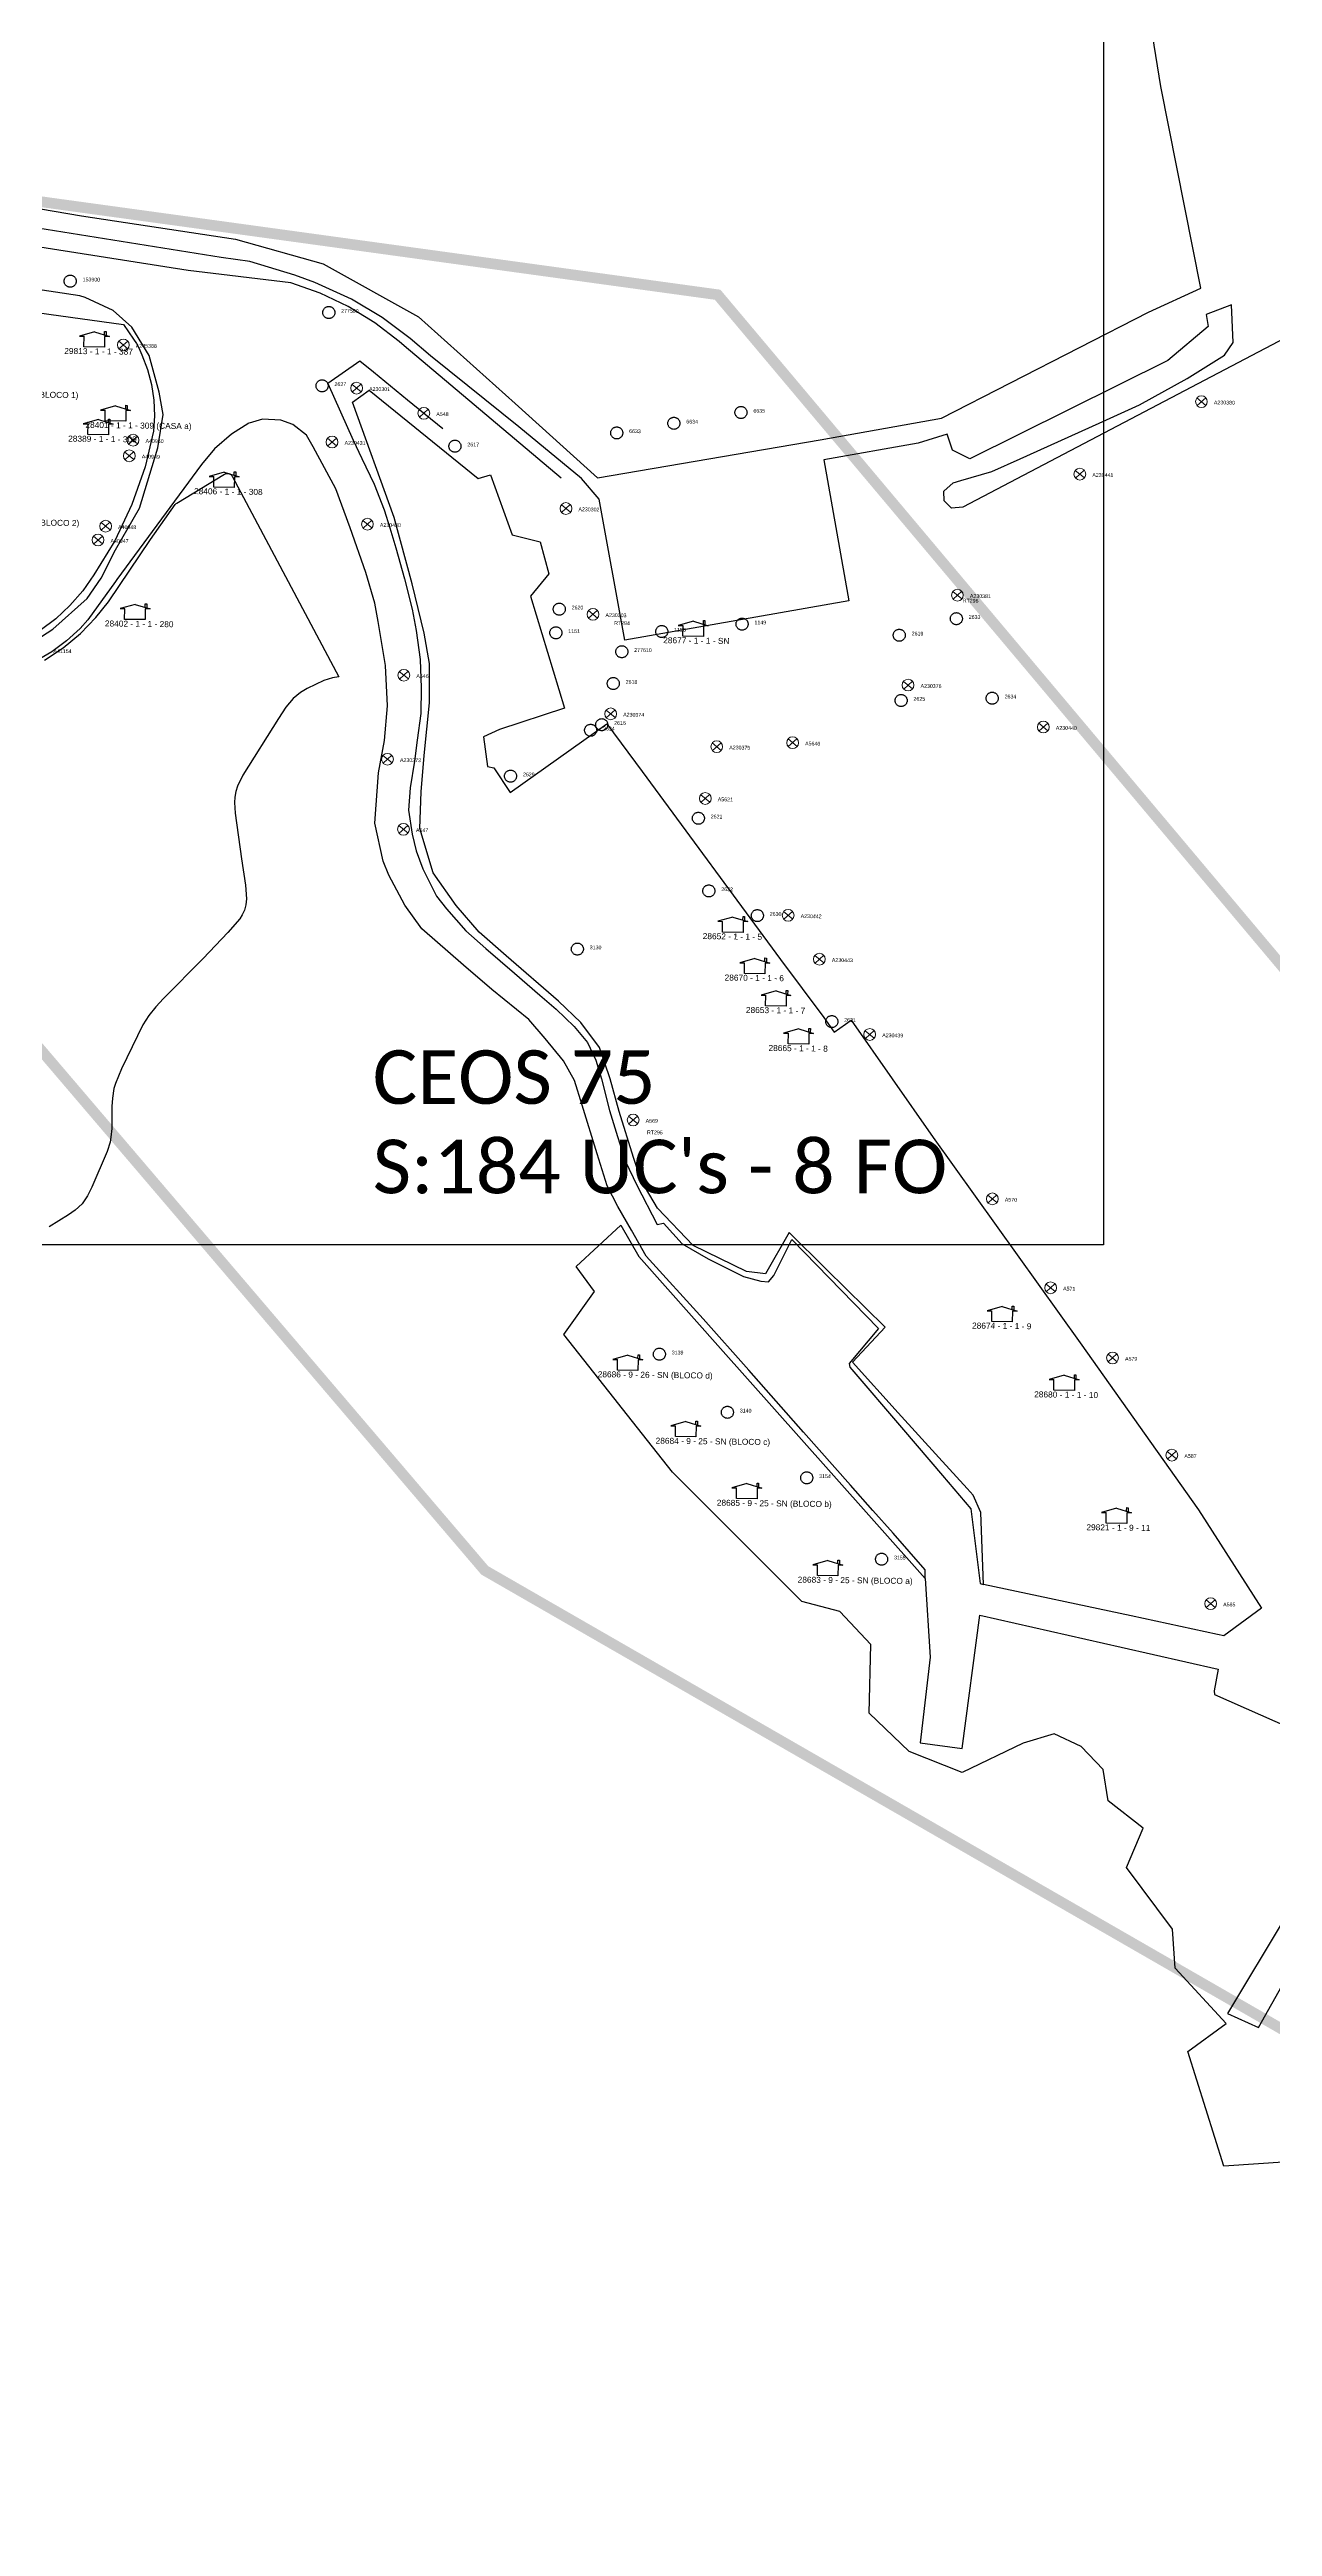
# Model space of a CAD drawing. Header units: millimetres. Extents: x 676447 to 689606, y 7455628 to 7463967.
# Drawn here: x 688751.7 to 688979.7, y 7461174.4 to 7461636.1 of the extents above; entities that cross this region are included whole.
import ezdxf

# ---------------------------------------------------------------- set-up
doc = ezdxf.new("R2010")
doc.units = ezdxf.units.MM
doc.header["$LTSCALE"] = 0.1
doc.header["$MEASUREMENT"] = 0
doc.linetypes.add('PHANTOM2', pattern=[1.25, 0.625, -0.125, 0.125, -0.125, 0.125, -0.125])
doc.layers.add('10.4-Postes', color=1, linetype='Continuous', lineweight=0)
for name, color, linetype in [('Caixas Subterrâneas', 5, 'Continuous'), ('CELULARIZAÇÃO CABO 5', 7, 'Continuous'), ('LEGENDAS_INFRAESTRUTURAS', 7, 'Continuous'), ('MUB_MEIOFIO', 7, 'Continuous'), ('MUB_QUADRAS', 7, 'Continuous'), ('NOS_DE_INFRAESTRUTURA', 7, 'Continuous'), ('surveys', 7, 'Continuous'), ('SURVEYS_LEGENDAS', 7, 'Continuous')]:
    doc.layers.add(name, color=color, linetype=linetype)
doc.styles.add('Legend', font='calibri.ttf')
doc.styles.get("Standard").update_dxf_attribs({"font": 'arial.ttf'})

# ---------------------------------------------------------------- blocks, each defined once
blk = doc.blocks.new('MHMZ')
at = {"linetype": 'PHANTOM2'}
blk.add_circle((0, 0), 0.0000101, dxfattribs=at)
blk = doc.blocks.new('PTPT')
at = {"layer": '10.4-Postes', "color": 1, "linetype": 'PHANTOM2'}
for points in [[(-0.0000079, 0.0000104), (0.0000075, -0.000002)], [(0.000007, 0.0000109), (-0.0000074, -0.0000025)]]:
    blk.add_lwpolyline(points, dxfattribs=at)
at = {"layer": '10.4-Postes', "color": 1}
blk.add_circle((-0.0000002, 0.0000042), 0.00000987, dxfattribs=at)
blk = doc.blocks.new('LVLV')
for p, q in [((0, 0.0000254), (-0.0000251, 0.000018)), ((-0.0000251, 0.000018), (-0.0000173, 0.000018)), ((-0.0000172, 0), (-0.0000172, 0.0000179)), ((0.0000172, 0), (-0.0000172, 0)), ((0, 0.0000254), (0.0000251, 0.000018)), ((0.0000169, 0.0000264), (0.0000195, 0.0000264)), ((0.0000169, 0.0000205), (0.0000169, 0.0000264)), ((0.0000251, 0.000018), (0.0000172, 0.000018)), ((0.0000172, 0.000018), (0.0000172, 0)), ((0.0000195, 0.0000264), (0.0000195, 0.0000198))]:
    blk.add_line(p, q)

msp = doc.modelspace()

# ---------------------------------------------------------------- linework, layer by layer
at = {"linetype": 'Continuous'}
msp.add_lwpolyline([(688948.2, 7461413.29), (688274.34, 7461413.29), (688274.34, 7461940.23), (688948.2, 7461940.23)], close=True, dxfattribs=at)
at = {"layer": 'CELULARIZAÇÃO CABO 5', "color": 5, "const_width": 2}
msp.add_lwpolyline([(688876.24, 7461590.42), (688876.24, 7461590.42), (689182.9, 7461225.64), (689166.25, 7461160.74), (688832.83, 7461352.61), (688832.83, 7461352.61), (688832.83, 7461352.61), (688746.33, 7461454.02), (688746.33, 7461454.02), (688746.33, 7461454.02), (688683.83, 7461448.83), (688676.91, 7461466.37), (688694.39, 7461510.89), (688694.39, 7461510.89), (688732.34, 7461557.53), (688737.06, 7461579.02), (688710.26, 7461584.38), (688713.36, 7461612.81), (688876.24, 7461590.42), (688876.24, 7461590.42)], dxfattribs=at)
at = {"layer": 'MUB_MEIOFIO', "linetype": 'Continuous'}
for points in [[(688847.07, 7461556.24), (688817.79, 7461580.91), (688816.9, 7461581.68), (688812.31, 7461585.2), (688807.37, 7461588.21), (688802.15, 7461590.69), (688796.69, 7461592.61), (688777.54, 7461594.92), (688720.17, 7461603.94)], [(688746.17, 7461524.1), (688752.31, 7461528.06), (688758.69, 7461533.78), (688761.31, 7461537.6), (688764.01, 7461542.84), (688768.44, 7461550.65), (688771.88, 7461561.88), (688772.86, 7461568.09), (688772.11, 7461572.23), (688770.23, 7461579.12), (688767.01, 7461584.36), (688763.57, 7461587.51), (688758.32, 7461589.9), (688757.34, 7461590.21), (688742.49, 7461592.45)], [(688824.98, 7461565.41), (688818.4, 7461570.79), (688812.06, 7461575.99), (688809.53, 7461578.06), (688803.6, 7461573.89), (688808.28, 7461563.29), (688809.93, 7461559.89), (688812.21, 7461555.1), (688814.1, 7461550.33), (688815.16, 7461546.99), (688816.23, 7461543.22), (688817.85, 7461537.44), (688819.31, 7461531.79), (688820.07, 7461527.84), (688820.77, 7461522.4), (688820.98, 7461517.16), (688820.9, 7461512.34), (688820.24, 7461507.36), (688819.7, 7461503.44), (688818.94, 7461498.51), (688818.58, 7461494.34), (688819.29, 7461489.85), (688820.02, 7461486.72), (688821.26, 7461483.37), (688823.8, 7461478.27), (688825.69, 7461475.96), (688829.3, 7461471.86), (688833.01, 7461468.53), (688838.35, 7461463.96), (688843.12, 7461459.84), (688846.13, 7461457.23), (688849.47, 7461454.02), (688852.01, 7461451.01), (688853.54, 7461447.75), (688854.6, 7461444.23), (688856.1, 7461438.35), (688857.56, 7461433.47), (688859.06, 7461428.83), (688861.16, 7461424.43), (688864.98, 7461417.08), (688866.13, 7461417.31), (688869.65, 7461413.49), (688874.51, 7461410.66), (688878.44, 7461408.69), (688881.07, 7461407.37), (688884.28, 7461406.5), (688885.74, 7461406.4), (688886.7, 7461407.56), (688890.07, 7461414.3), (688906.22, 7461397.68), (688900.74, 7461391.18), (688900.88, 7461390.47), (688910.88, 7461378.8), (688918.19, 7461370.28), (688923.47, 7461364.11), (688925.22, 7461350.16), (688925.84, 7461349.96)], [(688788.83, 7461566.45), (688785.59, 7461564.41), (688782.42, 7461561.69), (688780.03, 7461558.76), (688764.24, 7461537.34), (688764, 7461536.97), (688758.83, 7461529.8), (688757.38, 7461528.22), (688754.85, 7461525.89), (688752.09, 7461523.85), (688749.14, 7461522.11)], [(688914.91, 7461351.12), (688914.95, 7461352.74), (688908.95, 7461359.52), (688905.17, 7461363.79), (688901.02, 7461368.47), (688892.26, 7461378.37), (688882.04, 7461389.92), (688873.56, 7461399.49), (688862.92, 7461411.2), (688860.17, 7461416.02), (688857.62, 7461420.43), (688855.66, 7461424.3), (688853.8, 7461430.24), (688851, 7461439.36), (688849.57, 7461443.95), (688847.5, 7461447.62), (688844.08, 7461451.78), (688841.04, 7461455.32), (688834.14, 7461460.9), (688828.84, 7461465.43), (688821.11, 7461472.22), (688817.94, 7461476.63), (688814.95, 7461482.21), (688813.87, 7461484.85), (688812.36, 7461491.91), (688813.01, 7461501.32), (688814.14, 7461507.32), (688814.69, 7461513.78), (688814.33, 7461521.28), (688813.6, 7461525.77), (688812.93, 7461529.5), (688812.36, 7461532.91), (688810.68, 7461538.62), (688807.74, 7461546.98), (688805.06, 7461554.24), (688800.85, 7461562.09), (688799.61, 7461564.27), (688797.04, 7461566.24), (688794.79, 7461567.01), (688791.37, 7461567.23), (688788.89, 7461566.49)]]:
    msp.add_lwpolyline(points, dxfattribs=at)
at = {"layer": 'MUB_QUADRAS', "linetype": 'Continuous'}
for points in [[(688721.92, 7461611.2), (688757.62, 7461605.11), (688786.33, 7461600.8), (688802.69, 7461596.2), (688820.48, 7461586.32), (688838.48, 7461570.13), (688853.84, 7461556.28), (688895.36, 7461563.39), (688917.97, 7461567.4), (688956.58, 7461587.17), (688966.34, 7461591.66), (688958.89, 7461629.27), (688956.09, 7461646.61)], [(688989.56, 7461586.3), (688921.97, 7461550.79), (688919.82, 7461550.66), (688918.47, 7461552.02), (688918.44, 7461553.77), (688920.16, 7461555.33), (688921.61, 7461555.76), (688927.36, 7461557.47), (688932.66, 7461559.84), (688947.4, 7461566.5), (688954.87, 7461569.9), (688963.8, 7461574.8), (688970.76, 7461579.16), (688972.38, 7461581.51), (688972.08, 7461588.55), (688967.33, 7461586.75), (688967.69, 7461584.51), (688960.16, 7461578.17), (688923.29, 7461559.83), (688920.05, 7461561.45), (688919.01, 7461564.43), (688913.62, 7461562.73), (688896.02, 7461559.62), (688900.68, 7461533.34), (688858.93, 7461526), (688854.16, 7461552.29), (688850.85, 7461556.19), (688839.17, 7461565.8), (688829.67, 7461573.46), (688822.74, 7461579.06), (688818.95, 7461582.25), (688813.69, 7461586.2), (688807.97, 7461589.62), (688801.15, 7461592.71), (688797.43, 7461594.09), (688789.05, 7461596.6), (688783.7, 7461597.39), (688735.43, 7461605.09)], [(688715.55, 7461591.75), (688765.45, 7461584.88), (688767.36, 7461582.11), (688767.88, 7461581.34), (688768.32, 7461580.52), (688768.92, 7461579.23), (688769.95, 7461576.5), (688770.69, 7461573.67), (688771.12, 7461570.79), (688771.25, 7461567.87), (688771.08, 7461564.96), (688769.49, 7461558.36), (688767.02, 7461551.31), (688763.83, 7461544.57), (688759.95, 7461538.19), (688757.87, 7461535.22), (688755.5, 7461532.47), (688752.85, 7461529.99), (688749.96, 7461527.81)], [(688808.19, 7461570.38), (688811.27, 7461572.61), (688831.57, 7461556.18), (688833.87, 7461556.84), (688837.94, 7461545.65), (688843.14, 7461544.33), (688844.79, 7461538.38), (688841.35, 7461534.2), (688847.68, 7461513.34), (688835.55, 7461509.34), (688832.59, 7461508.01), (688833.33, 7461502.48), (688834.5, 7461502.23), (688837.55, 7461497.61), (688855.61, 7461510.44), (688862.17, 7461501.54), (688887.98, 7461466.49), (688896.04, 7461455.65), (688897.98, 7461452.97), (688901.13, 7461455.19), (688916.4, 7461433.29), (688943.81, 7461395.03), (688965.9, 7461363.88), (688977.67, 7461345.58), (688970.61, 7461340.42), (688969.44, 7461340.67), (688953.37, 7461344.11), (688925.84, 7461349.96), (688925.34, 7461363.42), (688923.86, 7461366.64), (688922.74, 7461367.87), (688917.5, 7461373.65), (688909.93, 7461381.99), (688901.36, 7461391.43), (688907.48, 7461397.93), (688896.51, 7461408.75), (688889.56, 7461415.6), (688885.15, 7461407.9), (688881.63, 7461408.33), (688871.67, 7461413.2), (688865.02, 7461420.11), (688862.01, 7461425.3), (688860.56, 7461429.56), (688857.91, 7461438.13), (688856.18, 7461444.27), (688854.21, 7461450.1), (688850.75, 7461454.76), (688846.6, 7461458.75), (688836.83, 7461467.15), (688831.8, 7461471.59), (688827.51, 7461476.53), (688823.18, 7461482.62), (688820.74, 7461490.93), (688820.95, 7461497.72), (688821.56, 7461504.53), (688822.51, 7461514.35), (688822.55, 7461521.66), (688821.54, 7461527.33), (688819.31, 7461536.54), (688815.95, 7461548.89), (688808.19, 7461570.38)], [(688750.77, 7461522.32), (688754.23, 7461524.62), (688757.43, 7461527.27), (688760.33, 7461530.24), (688762.65, 7461533.14), (688770.53, 7461544.79), (688775.11, 7461551.29), (688775.17, 7461551.37), (688775.24, 7461551.44), (688775.32, 7461551.51), (688775.41, 7461551.57), (688784.33, 7461556.97), (688784.37, 7461557), (688784.47, 7461557.04), (688784.57, 7461557.08), (688784.67, 7461557.1), (688784.77, 7461557.11), (688784.88, 7461557.12), (688784.98, 7461557.11), (688785.09, 7461557.09), (688785.19, 7461557.06), (688785.28, 7461557.02), (688785.37, 7461556.96), (688785.46, 7461556.9), (688785.54, 7461556.84), (688785.61, 7461556.76), (688785.67, 7461556.68), (688785.73, 7461556.59), (688805.61, 7461519.19), (688804.41, 7461519.01), (688802.81, 7461518.51), (688799.71, 7461517), (688798.48, 7461516.27), (688797.1, 7461515.14), (688795.76, 7461513.54), (688794.35, 7461511.45), (688787.73, 7461500.87), (688786.71, 7461498.79), (688786.39, 7461497.79), (688786.23, 7461496.78), (688786.18, 7461495.77), (688786.31, 7461493.79), (688787.49, 7461485.27), (688788.25, 7461480.36), (688788.41, 7461477.82), (688788.31, 7461476.67), (688788.03, 7461475.67), (688787.63, 7461474.8), (688787.14, 7461474.06), (688784.91, 7461471.54), (688780.35, 7461466.69), (688772.92, 7461459.24), (688771.48, 7461457.7), (688770.17, 7461456.07), (688769.07, 7461454.3), (688765.11, 7461446.14), (688763.96, 7461443.35), (688763.69, 7461442.43), (688763.4, 7461440.65), (688763.32, 7461439.12), (688763.29, 7461435), (688763.14, 7461433.35), (688762.98, 7461432.46), (688762.44, 7461430.68), (688759.58, 7461424.07), (688758.77, 7461422.46), (688757.74, 7461420.96), (688756.48, 7461419.76), (688755.23, 7461418.87), (688751.62, 7461416.68)], [(688982.61, 7461242.35), (688970.59, 7461241.52), (688963.93, 7461262.91), (688971.04, 7461268.17), (688961.57, 7461278.44), (688961.08, 7461285.71), (688952.47, 7461297.22), (688955.58, 7461304.57), (688949.03, 7461309.66), (688948.1, 7461315.51), (688944, 7461319.77), (688938.99, 7461322.14), (688933.21, 7461320.38), (688921.83, 7461314.94), (688911.94, 7461318.85), (688904.52, 7461326), (688904.8, 7461338.79), (688899, 7461344.96), (688891.94, 7461346.82), (688867.81, 7461370.93), (688847.56, 7461396.59), (688853.27, 7461404.62), (688849.9, 7461409.29), (688858.21, 7461416.98)], [(688858.21, 7461416.98), (688861.58, 7461411.12), (688876.8, 7461394), (688896.91, 7461371.37), (688914.91, 7461351.12), (688915.85, 7461336.46), (688913.99, 7461320.45), (688921.83, 7461319.42), (688925.1, 7461344.28), (688951.47, 7461338.32), (688969.54, 7461334.19), (688968.81, 7461330.18), (688968.85, 7461329.48), (688997.31, 7461316.93)], [(688982.03, 7461287.91), (688971.31, 7461270.02), (688977.11, 7461267.39), (688991.98, 7461293.86)]]:
    msp.add_lwpolyline(points, dxfattribs=at)

# ---------------------------------------------------------------- block references
at = {"layer": 'Caixas Subterrâneas', "color": 5}
for p, xscale, yscale, zscale, rotation in [((688755.54, 7461592.95), 111319.4907932735, 111319.4907932735, 111319.4907932735, 359.2821942821441), ((688803.75, 7461587.1), 111319.4907932736, 111319.4907932736, 111319.4907932736, 356.2820092331222), ((688802.5, 7461573.44), 111319.4907932736, 111319.4907932736, 111319.4907932736, 359.2820096939213), ((688868.09, 7461566.45), 111319.4907932736, 111319.4907932736, 111319.4907932736, 359.2817582162454), ((688880.6, 7461568.47), 111319.4907932736, 111319.4907932736, 111319.4907932736, 359.2817113222999), ((688827.27, 7461562.18), 111319.4907932736, 111319.4907932736, 111319.4907932736, 359.2819120010501), ((688857.43, 7461564.66), 111319.4907932736, 111319.4907932736, 111319.4907932736, 359.2817981577859), ((688846.72, 7461531.8), 111319.4907932736, 111319.4907932736, 111319.4907932736, 359.2818285299603), ((688920.75, 7461530.03), 111319.4907932736, 111319.4907932736, 111319.4907932736, 359.281546617671), ((688846.09, 7461527.4), 111319.4907932735, 111319.4907932735, 111319.4907932735, 3.281829516270924), ((688865.83, 7461527.63), 111319.4907932736, 111319.4907932736, 111319.4907932736, 2.28175459851371), ((688880.8, 7461529.02), 111319.4907932736, 111319.4907932736, 111319.4907932736, 356.2816981345475), ((688910.11, 7461526.94), 111319.4907932736, 111319.4907932736, 111319.4907932736, 359.2815860956925), ((688858.38, 7461523.87), 111319.4907932736, 111319.4907932736, 111319.4907932736, 359.2817816926114), ((688856.79, 7461517.94), 111319.4907932736, 111319.4907932736, 111319.4907932736, 359.2817858860828), ((688910.45, 7461514.77), 111319.4907932736, 111319.4907932736, 111319.4907932736, 359.2815809700877), ((688927.43, 7461515.2), 111319.4907932736, 111319.4907932736, 111319.4907932736, 359.2815165497433), ((688852.57, 7461509.23), 111319.4907932735, 111319.4907932735, 111319.4907932735, 359.2817991661614), ((688854.64, 7461510.27), 111319.4907932735, 111319.4907932735, 111319.4907932735, 359.2817916204481), ((688837.64, 7461500.68), 111319.4907932736, 111319.4907932736, 111319.4907932736, 359.2818532284749), ((688872.65, 7461492.82), 111319.4907932735, 111319.4907932735, 111319.4907932735, 359.2817176788584), ((688874.61, 7461479.28), 111319.4907932736, 111319.4907932736, 111319.4907932736, 359.2817059624019), ((688883.65, 7461474.68), 111319.4907932736, 111319.4907932736, 111319.4907932736, 359.2816701686075), ((688850.09, 7461468.44), 111319.4907932736, 111319.4907932736, 111319.4907932736, 359.2817957654112), ((688897.53, 7461454.91), 111319.4907932736, 111319.4907932736, 111319.4907932736, 359.2816112108517), ((688865.38, 7461392.91), 111319.4907932736, 111319.4907932736, 111319.4907932736, 359.2817138648173), ((688878.07, 7461382.08), 111319.4907932736, 111319.4907932736, 111319.4907932736, 359.2816621920119), ((688892.86, 7461369.87), 111319.4907932736, 111319.4907932736, 111319.4907932736, 359.2816021594012), ((688906.81, 7461354.69), 111319.4907932736, 111319.4907932736, 111319.4907932736, 359.281544361222)]:
    msp.add_blockref('MHMZ', p, dxfattribs=dict(at, xscale=xscale, yscale=yscale, zscale=zscale, rotation=rotation))
at = {"layer": 'NOS_DE_INFRAESTRUTURA', "color": 1}
for p, xscale, yscale, zscale, rotation in [((688765.46, 7461580.59), 111319.4907932736, 111319.4907932736, 111319.4907932736, 359.2821527114129), ((688808.95, 7461572.54), 111319.4907932736, 111319.4907932736, 111319.4907932736, 359.2819848891616), ((688821.49, 7461567.86), 111319.4907932736, 111319.4907932736, 111319.4907932736, 359.2819357508318), ((688966.46, 7461570.02), 111319.4907932736, 111319.4907932736, 111319.4907932736, 359.2813855270179), ((688767.27, 7461562.84), 111319.4907932735, 111319.4907932735, 111319.4907932735, 359.282140244197), ((688804.38, 7461562.49), 111319.4907932736, 111319.4907932736, 111319.4907932736, 359.2819990936171), ((688766.57, 7461559.93), 111319.4907932736, 111319.4907932736, 111319.4907932736, 359.2821419618653), ((688943.79, 7461556.51), 111319.4907932736, 111319.4907932736, 111319.4907932736, 359.2814674100796), ((688847.98, 7461550.1), 111319.4907932736, 111319.4907932736, 111319.4907932736, 359.2818294826944), ((688760.74, 7461544.23), 111319.4907932736, 111319.4907932736, 111319.4907932736, 359.2821591731568), ((688762.16, 7461546.8), 111319.4907932736, 111319.4907932736, 111319.4907932736, 359.2821546039468), ((688810.97, 7461547.18), 111319.4907932736, 111319.4907932736, 111319.4907932736, 359.2819692388409), ((688920.97, 7461533.94), 111319.4907932736, 111319.4907932736, 111319.4907932736, 359.2815470165768), ((688853.02, 7461530.37), 111319.4907932736, 111319.4907932736, 111319.4907932736, 359.2818041342096), ((688817.76, 7461519.02), 111319.4907932736, 111319.4907932736, 111319.4907932736, 359.2819345369133), ((688911.76, 7461517.18), 111319.4907932736, 111319.4907932736, 111319.4907932736, 359.2815767177627), ((688856.32, 7461511.82), 111319.4907932736, 111319.4907932736, 111319.4907932736, 359.2817857569826), ((688890.24, 7461506.44), 111319.4907932736, 111319.4907932736, 111319.4907932736, 359.2816551529233), ((688936.99, 7461509.36), 111319.4907932736, 111319.4907932736, 111319.4907932736, 359.2814783881002), ((688814.71, 7461503.36), 111319.4907932736, 111319.4907932736, 111319.4907932736, 359.2819412116118), ((688876.1, 7461505.7), 111319.4907932736, 111319.4907932736, 111319.4907932736, 359.281708638062), ((688873.96, 7461496.04), 111319.4907932735, 111319.4907932735, 111319.4907932735, 359.2817137344258), ((688817.69, 7461490.3), 111319.4907932735, 111319.4907932735, 111319.4907932735, 359.2819257867743), ((688889.41, 7461474.26), 111319.4907932736, 111319.4907932736, 111319.4907932736, 359.2816481428809), ((688895.23, 7461466.08), 111319.4907932736, 111319.4907932736, 111319.4907932736, 359.2816234745591), ((688904.62, 7461452.05), 111319.4907932736, 111319.4907932736, 111319.4907932736, 359.2815833580818), ((688860.51, 7461436.11), 111319.4907932735, 111319.4907932735, 111319.4907932735, 359.2817459701533), ((688927.48, 7461421.4), 111319.4907932736, 111319.4907932736, 111319.4907932736, 359.2814868045082), ((688938.34, 7461404.82), 111319.4907932736, 111319.4907932736, 111319.4907932736, 359.281440324291), ((688949.89, 7461391.75), 111319.4907932736, 111319.4907932736, 111319.4907932736, 359.2813923027361), ((688960.95, 7461373.63), 111319.4907932736, 111319.4907932736, 111319.4907932736, 359.2813445461625), ((688968.18, 7461345.94), 111319.4907932735, 111319.4907932735, 111319.4907932735, 359.2813083610058)]:
    msp.add_blockref('PTPT', p, dxfattribs=dict(at, xscale=xscale, yscale=yscale, zscale=zscale, rotation=rotation))
at = {"layer": 'surveys', "color": 0, "xscale": 111319.4907932736, "yscale": 111319.4907932736, "zscale": 111319.4907932736}
for p, rotation in [((688760.02, 7461580.67), 359.2821733828269), ((688763.97, 7461566.89), 359.2821540455888), ((688760.75, 7461564.33), 359.2821654895053), ((688784.22, 7461554.52), 359.2820731957613), ((688767.6, 7461529.87), 359.2821285918267), ((688871.68, 7461526.75), 359.2817320604598), ((688879.06, 7461471.58), 359.2816866496565), ((688883.14, 7461463.86), 359.2816687176206), ((688887.1, 7461457.82), 359.2816517437501), ((688891.32, 7461450.73), 359.2816334944521), ((688929.26, 7461398.98), 359.2814729734204), ((688859.48, 7461389.91), 359.281735329504), ((688940.84, 7461386.16), 359.2814249297637), ((688870.28, 7461377.52), 359.2816903801368), ((688881.68, 7461365.96), 359.2816434248764), ((688950.59, 7461361.39), 359.2813800803597), ((688896.75, 7461351.62), 359.2815815997904)]:
    msp.add_blockref('LVLV', p, dxfattribs=dict(at, rotation=rotation))

# ---------------------------------------------------------------- texts
at = {"layer": 'CELULARIZAÇÃO CABO 5', "insert": (688811.94, 7461449.57), "char_height": 10, "attachment_point": 1, "style": 'Legend'}
msp.add_mtext_dynamic_manual_height_columns("{\\C5;CEOS 75\\PS:184 UC's - 8 FO}", width=159.4451, gutter_width=5, heights=[41.32], dxfattribs=at)
at = {"layer": 'LEGENDAS_INFRAESTRUTURAS', "color": 5}
for s, rotation, p in [('153900', 359.2822, (688757.85, 7461592.92)), ('277590', 359.282, (688806.06, 7461587.07)), ('2627', 359.282, (688804.81, 7461573.41)), ('6635', 359.2817, (688882.91, 7461568.44)), ('2617', 359.2819, (688829.58, 7461562.15)), ('6633', 359.2818, (688859.74, 7461564.64)), ('6634', 359.2817, (688870.4, 7461566.42)), ('2620', 359.2818, (688849.03, 7461531.77)), ('2633', 359.2815, (688923.06, 7461530)), ('1151', 359.2818, (688848.4, 7461527.37)), ('1150', 359.2817, (688868.14, 7461527.6)), ('1149', 359.2817, (688883.11, 7461528.99)), ('2619', 359.2816, (688912.42, 7461526.91)), ('277610', 359.2818, (688860.69, 7461523.84)), ('2618', 359.2818, (688859.1, 7461517.91)), ('2625', 359.2816, (688912.76, 7461514.74)), ('2634', 359.2815, (688929.74, 7461515.17)), ('2624', 359.2818, (688854.88, 7461509.2)), ('2616', 359.2818, (688856.95, 7461510.25)), ('2629', 359.2818, (688839.95, 7461500.65)), ('2621', 359.2817, (688874.96, 7461492.8)), ('2632', 359.2817, (688876.92, 7461479.25)), ('2630', 359.2817, (688885.96, 7461474.65)), ('3130', 359.2818, (688852.4, 7461468.41)), ('2631', 359.2816, (688899.84, 7461454.88)), ('3139', 359.2817, (688867.69, 7461392.88)), ('3140', 359.2817, (688880.38, 7461382.05)), ('3154', 359.2816, (688895.17, 7461369.84)), ('3155', 359.2815, (688909.12, 7461354.66))]:
    msp.add_text(s, height=0.7, rotation=rotation, dxfattribs=at).set_placement(p)
at = {"layer": 'LEGENDAS_INFRAESTRUTURAS', "color": 1}
for s, rotation, p in [('A245388', 359.2821, (688767.77, 7461580.56)), ('A230301', 359.282, (688811.26, 7461572.51)), ('A548', 359.2819, (688823.8, 7461567.83)), ('A230380', 359.2814, (688968.77, 7461569.99)), ('A40950', 359.2821, (688769.58, 7461562.81)), ('A230431', 359.282, (688806.69, 7461562.46)), ('A40949', 359.2821, (688768.88, 7461559.9)), ('A230441', 359.2815, (688946.1, 7461556.48)), ('A230302', 359.2818, (688850.29, 7461550.07)), ('A40947', 359.2822, (688763.05, 7461544.2)), ('A40948', 359.2821, (688764.47, 7461546.77)), ('A230430', 359.282, (688813.28, 7461547.16)), ('A230303', 359.2818, (688855.33, 7461530.35)), ('RT296', 359.2815, (688921.94, 7461533.05)), ('A230381', 359.2815, (688923.28, 7461533.91)), ('RT294', 359.2818, (688856.95, 7461528.87)), ('A41154', 359.2822, (688752.42, 7461523.66)), ('A546', 359.2819, (688820.07, 7461518.99)), ('A230376', 359.2816, (688914.07, 7461517.15)), ('A230374', 359.2818, (688858.63, 7461511.79)), ('A230440', 359.2815, (688939.3, 7461509.33)), ('A230373', 359.2819, (688817.02, 7461503.33)), ('A230375', 359.2817, (688878.41, 7461505.67)), ('A5646', 359.2816, (688892.55, 7461506.41)), ('A5621', 359.2817, (688876.27, 7461496.01)), ('A547', 359.2819, (688820, 7461490.27)), ('A230442', 359.2816, (688891.72, 7461474.23)), ('A230443', 359.2816, (688897.54, 7461466.05)), ('A230439', 359.2816, (688906.93, 7461452.02)), ('A569', 359.2817, (688862.82, 7461436.08)), ('RT295', 359.2817, (688863.07, 7461433.93)), ('A570', 359.2815, (688929.79, 7461421.37)), ('A571', 359.2814, (688940.65, 7461404.79)), ('A579', 359.2814, (688952.2, 7461391.72)), ('A587', 359.2813, (688963.26, 7461373.6)), ('A585', 359.2813, (688970.49, 7461345.92))]:
    msp.add_text(s, height=0.7, rotation=rotation, dxfattribs=at).set_placement(p)
at = {"layer": 'SURVEYS_LEGENDAS', "color": 0}
for s, rotation, p in [('29813 - 1 - 1 - 387', 359.2822, (688754.43, 7461579.39)), ('28481 - 5 - 8 - 376 (BLOCO 1)', 359.2822, (688736.06, 7461571.41)), ('28389 - 1 - 1 - 309', 359.2822, (688755.15, 7461563.05)), ('28401 - 1 - 1 - 309 (CASA a)', 359.2822, (688758.37, 7461565.61)), ('28406 - 1 - 1 - 308', 359.2821, (688778.62, 7461553.25)), ('28476 - 3 - 12 - 376 (BLOCO 2)', 359.2822, (688735.36, 7461547.57)), ('28402 - 1 - 1 - 280', 359.2821, (688762, 7461528.59)), ('28677 - 1 - 1 - SN', 359.2817, (688866.09, 7461525.47)), ('28652 - 1 - 1 - 5', 359.2817, (688873.46, 7461470.3)), ('28670 - 1 - 1 - 6', 359.2817, (688877.54, 7461462.58)), ('28653 - 1 - 1 - 7', 359.2817, (688881.51, 7461456.54)), ('28665 - 1 - 1 - 8', 359.2816, (688885.72, 7461449.45)), ('28674 - 1 - 1 - 9', 359.2815, (688923.67, 7461397.7)), ('28686 - 9 - 26 - SN (BLOCO d)', 359.2817, (688853.88, 7461388.63)), ('28680 - 1 - 1 - 10', 359.2814, (688935.25, 7461384.88)), ('28684 - 9 - 25 - SN (BLOCO c)', 359.2817, (688864.68, 7461376.24)), ('28685 - 9 - 25 - SN (BLOCO b)', 359.2816, (688876.08, 7461364.68)), ('29821 - 1 - 9 - 11', 359.2814, (688944.99, 7461360.11)), ('28683 - 9 - 25 - SN (BLOCO a)', 359.2816, (688891.16, 7461350.34))]:
    msp.add_text(s, height=1.1132, rotation=rotation, dxfattribs=at).set_placement(p)

doc.saveas('drawing.dxf')
